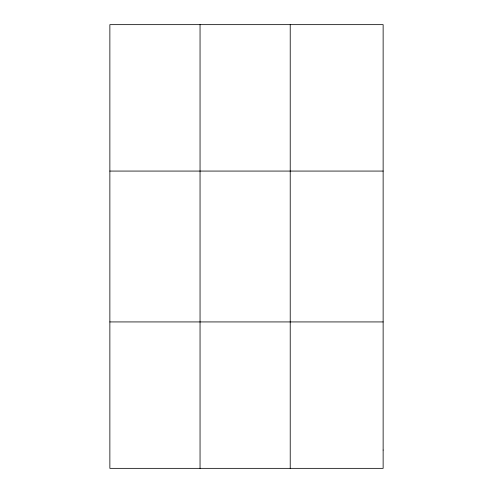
<?xml version="1.0" encoding="UTF-8"?>
<svg xmlns="http://www.w3.org/2000/svg" width="493" height="493" viewBox="0 0 493 493"><rect width="100%" height="100%" fill="white"/><g stroke="black" fill="none" stroke-linecap="round" stroke-linejoin="round"><path stroke-width="0.74" d="M200.047 468.35L200.047 24.65M290.223 468.35L290.223 24.65M109.865 171.071L383.135 171.071M109.865 321.929L383.135 321.929M383.135 450.047L383.135 468.35L109.865 468.35L109.865 24.65L383.135 24.65L383.135 450.047"/></g></svg>
